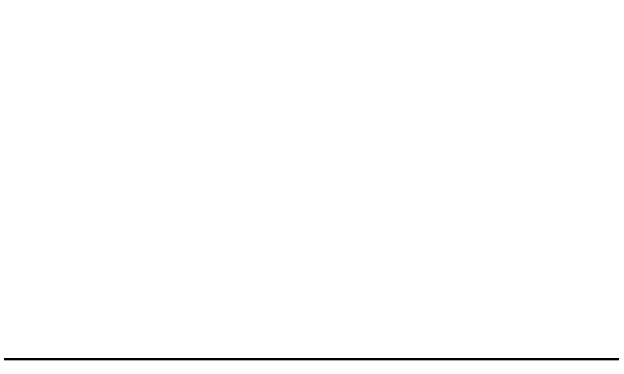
# Model space of a CAD drawing. Header units: millimetres. Extents: x -2553 to 1703, y -1801 to 643.
# Drawn here: x 1096.24 to 1102.82, y -5.24 to -1.4 of the extents above; entities that cross this region are included whole.
import ezdxf

# ---------------------------------------------------------------- set-up
doc = ezdxf.new("R2010")
doc.units = ezdxf.units.MM
for name, color, linetype in [('DIKOM_ОБЪЕКТ', 7, 'Continuous'), ('DIKOM_РАЗМЕР_ЗОНА', 7, 'Continuous'), ('DIKOM_РАЗМЕР_ОБЪЕКТА', 7, 'Continuous')]:
    doc.layers.add(name, color=color, linetype=linetype)
doc.styles.add('style1', font='arialbd.ttf', dxfattribs={"width": 0.8})
doc.dimstyles.new('1-50', dxfattribs={"dimtxt": 300, "dimasz": 200, "dimexe": 100, "dimexo": 0, "dimgap": 100, "dimtad": 1, "dimtxsty": 'style1', "dimcen": 200, "dimclrd": 7, "dimclre": 7, "dimclrt": 7, "dimadec": 1, "dimazin": 2, "dimtfac": 1, "dimtmove": 0, "dimatfit": 2, "dimfxl": 0, "dimlwd": 25, "dimlwe": 18, "dimarcsym": 0})

# ---------------------------------------------------------------- blocks, each defined once
blk = doc.blocks.new('*D8')
at = {"layer": 'Defpoints', "color": 0, "transparency": 16777216}
for p in [(-1337.4233, 17.3962), (1702.7913, 17.3962), (1702.7913, -1701)]:
    blk.add_point(p, dxfattribs=at)
at = {"layer": 'DIKOM_РАЗМЕР_ЗОНА', "color": 7, "lineweight": 18, "transparency": 16777216}
for p, q in [((-1337.4233, 17.3962), (-1337.4233, -1801)), ((1702.7913, 17.3962), (1702.7913, -1801))]:
    blk.add_line(p, q, dxfattribs=at)
at = {"layer": 'DIKOM_РАЗМЕР_ЗОНА', "color": 7, "lineweight": 25, "transparency": 16777216}
blk.add_line((-1137.4233, -1701), (1502.7913, -1701), dxfattribs=at)
at = {"layer": 'DIKOM_РАЗМЕР_ЗОНА', "color": 7, "transparency": 16777216}
for points in [[(-1137.4233, -1667.6667), (-1137.4233, -1734.3333), (-1337.4233, -1701)], [(1502.7913, -1667.6667), (1502.7913, -1734.3333), (1702.7913, -1701)]]:
    blk.add_solid(points, dxfattribs=at)
at = {"layer": 'DIKOM_РАЗМЕР_ЗОНА', "color": 7, "transparency": 16777216, "insert": (312.5767, -1447.7258), "char_height": 300, "attachment_point": 5, "style": 'style1'}
blk.add_mtext('{\\fArial|b0|i0|c204|p34;3040}', dxfattribs=at)
blk = doc.blocks.new('*D9')
at = {"layer": 'Defpoints', "color": 0, "transparency": 16777216}
for p in [(1202.7913, 17.3962), (-837.4234, 16.8962), (1202.7913, -1131.5)]:
    blk.add_point(p, dxfattribs=at)
at = {"layer": 'DIKOM_РАЗМЕР_ОБЪЕКТА', "color": 7, "lineweight": 18, "transparency": 16777216}
for p, q in [((1202.7913, 17.3962), (1202.7913, -1231.5)), ((-837.4234, 16.8962), (-837.4234, -1231.5))]:
    blk.add_line(p, q, dxfattribs=at)
at = {"layer": 'DIKOM_РАЗМЕР_ОБЪЕКТА', "color": 7, "lineweight": 25, "transparency": 16777216}
blk.add_line((-637.4234, -1131.5), (1002.7913, -1131.5), dxfattribs=at)
at = {"layer": 'DIKOM_РАЗМЕР_ОБЪЕКТА', "color": 7, "transparency": 16777216}
for points in [[(-637.4234, -1098.1667), (-637.4234, -1164.8333), (-837.4234, -1131.5)], [(1002.7913, -1098.1667), (1002.7913, -1164.8333), (1202.7913, -1131.5)]]:
    blk.add_solid(points, dxfattribs=at)
at = {"layer": 'DIKOM_РАЗМЕР_ОБЪЕКТА', "color": 7, "transparency": 16777216, "insert": (265.0827, -878.3281), "char_height": 300, "attachment_point": 5, "style": 'style1'}
blk.add_mtext('{\\fArial|b0|i0|c204|p34;2040}', dxfattribs=at)

msp = doc.modelspace()

# ---------------------------------------------------------------- linework, layer by layer
at = {"layer": 'DIKOM_ОБЪЕКТ', "color": 7, "linetype": 'Continuous'}
for p, q in [((1088.107, -5.2038), (1098.607, -5.2038)), ((1098.607, -5.2038), (1109.103, -5.2038))]:
    msp.add_line(p, q, dxfattribs=at)
for points, knots in [([(1098.607, -5.2038), (1097.3876, -5.2038), (1094.9488, -5.2038), (1091.6911, -5.2038), (1089.261, -5.2038), (1087.8841, -5.2038), (1087.8927, -5.2038), (1087.8962, -5.2038)], [0, 0, 0, 0, 0.214838, 0.429675, 0.644513, 0.85935, 1, 1, 1, 1]), ([(1109.3178, -5.2038), (1109.3558, -5.2038), (1109.504, -5.2038), (1108.4953, -5.2038), (1106.3973, -5.2038), (1103.3412, -5.2038), (1100.5826, -5.2038), (1098.9876, -5.2038), (1098.607, -5.2038)], [0, 0, 0, 0, 0.074151, 0.288797, 0.503443, 0.718089, 0.932735, 1, 1, 1, 1])]:
    msp.add_open_spline(points, degree=3, knots=knots, dxfattribs=at)

# ---------------------------------------------------------------- dimensions: what is measured, and where the dimension line sits
at = {"layer": 'DIKOM_РАЗМЕР_ЗОНА'}
dim = msp.add_linear_dim(base=(1702.7913, -1701), p1=(-1337.4233, 17.3962), p2=(1702.7913, 17.3962), text='{\\fArial|b0|i0|c204|p34;3040}', dimstyle='1-50', dxfattribs=at)
dim.commit()
dim.dimension.update_dxf_attribs({"geometry": '*D8', "text_midpoint": (312.5767, -1701), "dimtype": 160})
at = {"layer": 'DIKOM_РАЗМЕР_ОБЪЕКТА'}
dim = msp.add_linear_dim(base=(1202.7913, -1131.5), p1=(-837.4234, 16.8962), p2=(1202.7913, 17.3962), text='{\\fArial|b0|i0|c204|p34;2040}', dimstyle='1-50', dxfattribs=at)
dim.commit()
dim.dimension.update_dxf_attribs({"geometry": '*D9', "text_midpoint": (265.0827, -1131.5), "dimtype": 160})

doc.saveas('drawing.dxf')
